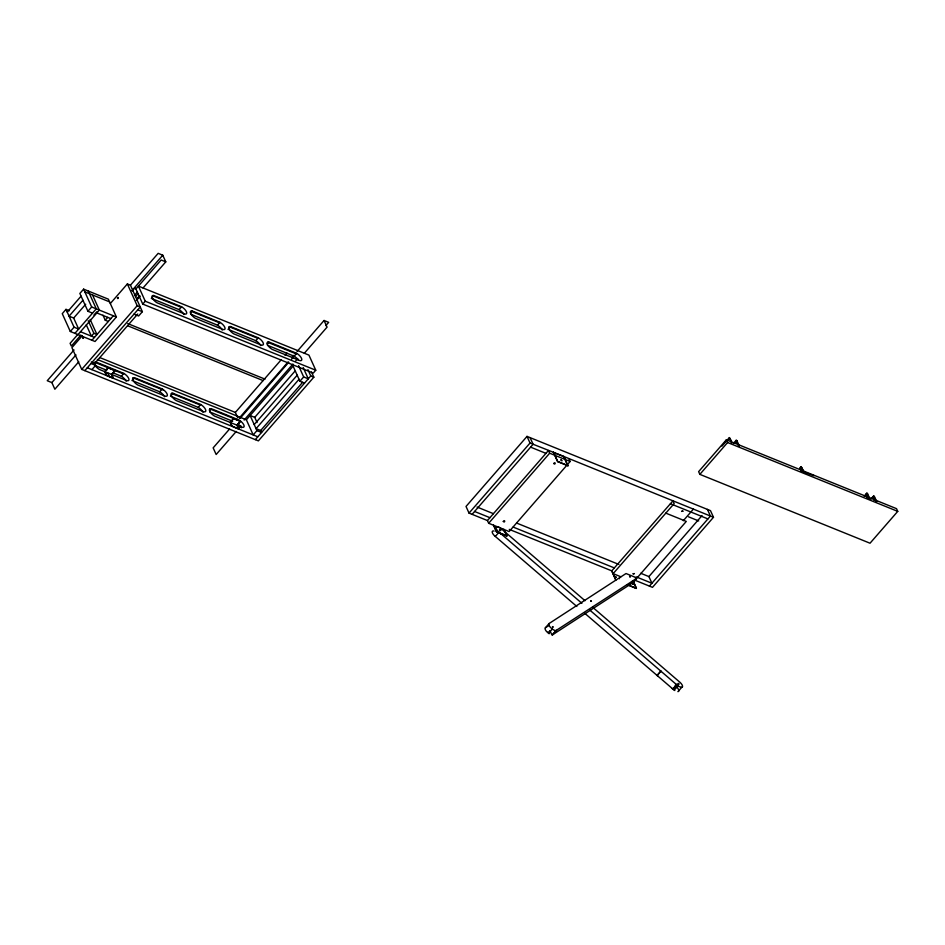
<?xml version="1.0" encoding="UTF-8"?>
<svg xmlns="http://www.w3.org/2000/svg" width="945" height="945" viewBox="0 0 945 945"><rect width="100%" height="100%" fill="white"/><g stroke="black" fill="none" stroke-linecap="round" stroke-linejoin="round"><path stroke-width="1.42" d="M801.974 471.059L801.632 470.303L800.947 471.094M867.616 497.625L867.415 496.905L866.659 497.472M874.444 500.389L873.688 499.881L875.035 499.137M736.639 442.65L736.71 442.118M674.813 690.535L673.206 689.295L676.018 684.192L679.018 686.531L681.711 687.358A5.068 2.008 41 0 0 680.128 682.444L592.822 607.411M800.852 468.791L800.297 467.586M866.506 495.369L865.951 494.152M873.322 498.133L872.778 496.916M237.762 417.749L235.352 412.422L281.256 359.714M285.071 355.32L286.985 353.123M657.625 675.876L657.118 675.451L660.874 671.151L676.951 684.995L673.206 689.307L584.66 613.199M69.457 310.763L66.008 309.369L62.264 313.669L70.308 331.494L95.032 341.499L116.389 316.988L108.332 299.152L83.609 289.146L79.864 293.446L87.92 311.271L92.527 313.138M67.237 312.086L81.093 296.163M82.936 300.25L69.079 316.173L73.675 318.028L78.659 329.061L74.053 327.194L66.008 309.369M73.675 318.028L85.7 304.231M70.308 331.494L74.053 327.194M87.92 311.271L91.665 306.983L83.609 289.146M74.915 333.361L96.272 308.838L88.216 291.013M93.921 315.063L96.768 311.803M77.75 334.542L70.107 343.33L71.336 346.047L80.892 335.062M77.986 334.601L99.331 310.078L92.515 294.97M82.333 335.676L71.915 347.642L81.731 369.401L258.375 440.878L313.834 377.197L311.519 372.07M110.317 303.534L127.362 283.949L130.434 285.189L142.364 311.685L138.631 315.984L134.025 314.118M74.029 349.981L47.25 380.729L51.857 382.583L54.857 389.234L78.766 361.781M130.434 285.189L158.169 253.343L162.764 255.209L165.777 261.859L143.038 287.965M88.204 320.698L93.886 333.29L91.393 336.148L86.278 324.82M108.332 321.477L105.261 320.237L107.754 317.366M51.857 382.583L75.966 354.895M131.91 290.658L162.764 255.209M132.371 290.8L135.241 287.504L142.754 304.089L313.267 373.086L315.76 370.216L308.932 355.107L138.431 286.111L145.258 301.219L315.76 370.216M135.938 288.969L161.17 259.993L165.777 261.859M91.972 340.259L113.317 315.736M134.497 295.49L137.297 292.04M135.548 296.565L138.041 293.706M136.6 299.187L139.47 295.891M136.671 299.341L139.541 296.045M136.328 300.557L140.155 296.175M81.731 369.401L137.19 305.707L127.362 283.949M84.802 370.641L140.262 306.948L137.19 305.707M142.754 304.089L145.258 301.219M91.901 369.637L95.646 365.337L94.76 363.376L137.734 314.012M153.799 295.525A5.753 2.292 41 0 0 152.287 297.888A5.753 2.292 41 0 0 157.094 302.813L184.877 314.059A5.753 2.292 41 0 0 186.389 311.685A5.753 2.292 41 0 0 181.582 306.759L153.799 295.525L151.306 298.384L179.077 309.629A5.753 2.292 41 0 1 183.885 314.555M94.405 364.073L96.071 362.171L97.111 362.478L123.842 373.405A5.753 2.292 41 0 1 128.65 378.331A5.753 2.292 41 0 1 127.138 380.705L99.367 369.46A5.753 2.292 41 0 1 95.138 365.573M106.537 375.342L104.694 371.728L108.155 367.747L104.895 371.716L106.537 375.342L113.223 378.26L111.51 374.492L114.983 370.511L111.723 374.48L113.353 378.106M179.077 309.629L181.582 306.759M113.459 372.98L121.35 376.275L123.842 373.405M190.5 312.96L192.166 311.047L193.205 311.366L219.937 322.292A5.753 2.292 41 0 1 224.745 327.218A5.753 2.292 41 0 1 223.233 329.581L195.461 318.347A5.753 2.292 41 0 1 190.654 313.409A5.753 2.292 41 0 1 192.166 311.047M131.957 380.563L134.45 377.693L162.233 388.938A5.753 2.292 41 0 1 167.041 393.864A5.753 2.292 41 0 1 165.529 396.238L137.746 384.993A5.753 2.292 41 0 1 132.938 380.067A5.753 2.292 41 0 1 134.45 377.693M190.713 314.224L217.445 325.151L219.937 322.292M132.997 380.882L159.74 391.809L162.233 388.938M228.028 329.439L230.521 326.568L258.304 337.814A5.753 2.292 41 0 1 263.112 342.74A5.753 2.292 41 0 1 261.6 345.114L233.817 333.868A5.753 2.292 41 0 1 229.009 328.943A5.753 2.292 41 0 1 230.521 326.568M172.911 393.262A5.753 2.292 41 0 0 171.399 395.636A5.753 2.292 41 0 0 176.207 400.562L203.99 411.807A5.753 2.292 41 0 0 205.502 409.433A5.753 2.292 41 0 0 200.694 404.507L172.911 393.262L170.419 396.132L198.202 407.378A5.753 2.292 41 0 1 203.01 412.303M229.068 329.758L255.811 340.672L258.304 337.814M198.202 407.378L200.694 404.507M267.222 344.004L268.888 342.09L269.927 342.409L296.671 353.335A5.753 2.292 41 0 1 301.479 358.261A5.753 2.292 41 0 1 299.967 360.636L272.184 349.39A5.753 2.292 41 0 1 267.376 344.464A5.753 2.292 41 0 1 268.888 342.09M209.566 410.685L211.231 408.772L212.282 409.09L239.014 420.017A5.753 2.292 41 0 1 243.822 424.943A5.753 2.292 41 0 1 242.31 427.317L214.527 416.072A5.753 2.292 41 0 1 209.719 411.146A5.753 2.292 41 0 1 211.231 408.772M232.021 426.101L230.167 422.486L233.639 418.505L230.379 422.474L232.021 426.101L238.695 429.03L236.994 425.25L240.455 421.269L209.707 408.842M229.552 429.03L213.157 447.859L216.157 454.51L236.238 431.452M297.061 351.493L324.064 320.485L328.671 322.351L325.801 325.635M239.309 417.973L288.083 361.97M291.899 357.576L293.812 355.379M240.065 418.399L288.757 362.242M291.698 359.1L296.671 353.335M240.455 421.269L237.195 425.238L238.837 428.865M244.153 420.053L292.926 364.049M295.785 360.766L297.699 358.568M239.097 428.156L241.01 425.959M257.064 422.545L254.725 417.371L250.118 415.505L256.945 430.613L253.201 434.913L246.373 419.804L293.104 366.14L299.919 381.248L304.526 383.115M304.337 353.241L327.064 327.135L324.064 320.485M254.725 417.371L294.84 371.29M254.217 424.565L297.191 375.212M299.033 379.288L256.06 428.652L260.666 430.507L261.552 432.479L256.945 430.613M299.919 381.248L303.664 376.949L298.549 365.62M260.666 430.507L302.683 382.252M255.315 439.638L310.763 375.956L307.928 369.66M634.993 580.265L652.487 587.341L713.487 517.281L710.486 510.643L527.026 436.389L466.027 506.449L469.027 513.1L487.443 520.553L488.671 523.27L509.131 531.551L570.13 461.491L568.902 458.774M469.027 513.1L530.027 443.04L527.026 436.389M472.098 514.34L533.098 444.28L530.098 437.641M487.443 520.553L548.443 450.493L549.671 453.21L570.13 461.491M488.671 523.27L549.671 453.21M553.486 452.419L563.858 456.4L567.886 465.767L557.656 461.632L553.486 452.419L563.716 456.553L567.886 465.767M553.699 452.407L530.027 443.04M503.72 529.306L506.744 535.992L496.515 531.846L493.786 525.349M557.656 461.632L553.628 452.253M563.929 456.541L713.487 517.281M576.84 606.477L495.334 536.453L499.078 532.153A5.068 2.008 41 0 1 496.054 527.145A5.068 2.008 41 0 1 500.897 528.432L585.026 600.713M504.016 529.483L506.874 535.827L500.555 533.701M548.242 631.78L549.116 633.729L546.6 631.567A5.068 2.008 41 0 1 545.383 627.799L549.128 623.499L626.015 573.532L634.319 576.899A1.512 0.602 41 0 1 635.725 578.068A1.512 0.602 41 0 1 635.713 578.966L631.969 583.266L552.813 634.638L551.845 634.839L550.415 631.65A1.855 0.732 41 0 0 549.553 630.634M548.525 633.339L552.27 629.039A5.068 2.008 41 0 0 556.014 630.551L635.713 578.966M552.27 634.851L556.014 630.551M552.813 634.638L556.558 630.339M726.362 439.791L698.627 471.638L699.855 474.366L870.026 543.221L897.75 511.375L896.521 508.658L726.362 439.791L727.591 442.52L897.75 511.375M721.98 446.087L729.375 437.594L731.489 441.043L730.863 441.764M727.555 440.736L729.221 438.834M699.855 474.366L727.591 442.52M733.403 443.488L736.179 440.299L736.852 440.583L739.356 446.123M735.186 442.484L736.852 440.583M737.714 444.622L738.293 443.748M683.294 520.719L693.37 509.142M632.689 580.927L628.945 585.227L636.328 588.428L627.374 584.813M636.174 576.863L651.92 583.242L648.908 576.592L702.029 515.592M649.416 586.101L710.427 516.041L707.415 509.39M804.242 472.276L801.136 466.629L800.025 467.905L801.454 471.071L802.565 469.795M800.439 468.803L801.549 467.539M803.545 471.874L814.047 475.689M657.118 675.451L660.862 671.151L661.37 671.576M673.206 689.307L672.297 688.515L673.206 689.307L676.951 684.995M674.222 690.133L677.967 685.834M681.711 687.358L677.967 691.657A5.068 2.008 41 0 0 676.384 686.743M864.155 496.231L866.789 493.195L867.463 493.479L869.896 498.854M865.62 495.605L867.463 493.479M866.092 495.381L867.191 494.105M868.219 496.373L867.108 497.649L865.679 494.471M870.971 498.995L873.605 495.96L874.29 496.243L876.712 501.618M874.019 496.869L872.908 498.145L872.495 497.235M545.383 627.799L549.069 625.401M632.689 583.632L632.961 583.774M530.606 447.15L545.95 453.364M670.418 503.732L707.923 518.911M152.842 295.82L181.546 307.432M191.114 311.307L219.819 322.918M229.387 326.793L258.091 338.404M267.659 342.279L296.364 353.902M557.786 461.467L568.016 465.613M267.435 345.279L294.178 356.206A5.753 2.292 41 0 1 298.396 360.092M688.468 516.797L698.698 520.931M665.823 513.135L686.283 521.416L633.457 582.085L636.328 588.428M310.763 375.956L313.834 377.197M137.769 309.818L142.364 311.685M303.664 376.949L308.271 378.815L303.156 367.487M84.837 291.863L109.561 301.868M91.665 306.983L116.389 316.988M127.729 323.58L264.99 379.122M96.839 312.949L110.825 318.607M127.74 325.812L263.088 380.575M93.886 333.29L96.957 334.53L90.129 319.422M80.479 331.742L94.465 337.4M477.048 507.04L493.408 513.667M516.596 523.046L618.904 564.448M640.734 573.272L648.908 576.592M100.005 357.647L235.352 412.422M474.591 511.481L489.935 517.683M513.135 527.074L614.333 567.91M97.382 359.502L246.373 419.804M509.272 529.389L611.911 570.922L615.868 580.147L611.698 570.934L672.911 500.862L674.139 503.59L613.14 573.639L620.877 576.781M94.89 362.372L123.594 373.984M133.162 377.858L163.237 390.025M171.435 393.344L200.139 404.968M108.226 367.9L115.042 370.653M233.71 418.659L240.526 421.423M91.311 361.982L94.76 363.376M91.039 363.482L95.646 365.337M94.618 365.349L106.726 370.251M209.778 411.961L232.671 421.21M496.645 531.692L506.874 535.827M87.294 367.77L257.808 436.779M619.412 578.742L619.412 578.328M552.27 629.039L550.344 627.267A5.068 2.008 41 0 1 549.128 623.499M499.078 532.153L581.896 603.3M589.68 609.997L660.862 671.151M873.605 495.96L876.109 501.511M866.789 493.195L869.294 498.747M801.136 466.629L803.64 472.169M736.179 440.299L738.6 445.674M729.375 437.594L731.796 442.969M633.599 581.919L636.457 588.274M493.538 525.266L496.515 531.846M102.981 315.193L105.261 320.237M107.765 372.968L109.466 376.748M94.559 364.534A5.753 2.292 41 0 1 94.594 362.372M95.209 362.124A5.753 2.292 41 0 1 96.071 362.171M237.715 423.679A5.753 2.292 41 0 1 241.329 427.813M159.74 391.809A5.753 2.292 41 0 1 164.536 396.735M121.35 376.275A5.753 2.292 41 0 1 126.157 381.201M217.445 325.151A5.753 2.292 41 0 1 222.252 330.077M255.811 340.672A5.753 2.292 41 0 1 260.619 345.61M631.768 582.085A1.512 0.602 41 0 1 631.969 583.266M495.334 536.453A5.068 2.008 41 0 1 492.262 532.401A5.068 2.008 41 0 1 494.105 531.055M552.482 626.653L553.179 627.232L552.553 626.582M590.696 600.772L591.393 601.351L590.696 600.772M615.502 576.793L616.199 577.371L615.502 576.793M629.606 576.474L630.315 577.052L629.642 576.438M633.422 584.01L632.548 583.75L633.422 584.01M678.179 683.448L678.876 684.026L678.179 683.448M503.295 521.439C504.949 523.613 505.445 518.876 503.295 521.439M553.77 463.487C555.412 465.661 555.908 460.924 553.77 463.487M633.103 573.863L634.402 573.615L633.15 573.721M681.605 511.375L682.904 511.127L681.605 511.375M82.829 337.826C83.373 339.905 84.164 335.652 82.829 337.826M117.487 298.029C118.019 300.085 118.857 295.879 117.487 298.029M499.586 529.708L500.661 530.558L499.586 529.708M560.952 459.92L561.991 460.817L561.011 459.884"/></g></svg>
